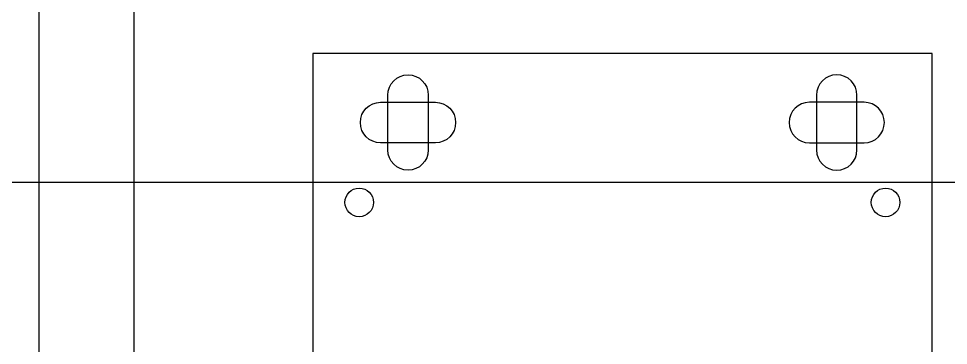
# Model space of a CAD drawing. Header units: millimetres. Extents: x 0 to 5806, y 0 to 4105.
# Drawn here: x 3487 to 3682.2, y 2639.7 to 2708.3 of the extents above; entities that cross this region are included whole.
import ezdxf

# ---------------------------------------------------------------- set-up
doc = ezdxf.new("R2010")
doc.units = ezdxf.units.MM
doc.layers.add('CNC', color=7, linetype='Continuous')

msp = doc.modelspace()

# ---------------------------------------------------------------- linework, layer by layer
at = {"color": 8}
for points in [[(3085.76, 2673.99), (3776.76, 2673.99), (3776.76, 2838.99), (3085.76, 2838.99)], [(3678.76, 2700.99), (3548.76, 2700.99), (3548.76, 2256.49), (3678.76, 2256.49)]]:
    msp.add_lwpolyline(points, close=True, dxfattribs=at)
msp.add_lwpolyline([(3491.26, 2258.49), (3511.26, 2258.49), (3511.26, 2838.99), (3491.26, 2838.99)], close=True)
at = {"color": 2}
for centre in [(3558.51, 2669.74), (3669.01, 2669.74)]:
    msp.add_circle(centre, 3, dxfattribs=at)
at = {"layer": 'CNC', "color": 2, "lineweight": -3}
for points in [[(3573.01, 2680.74, -1), (3564.51, 2680.74), (3564.51, 2692.24, -1), (3573.01, 2692.24)], [(3654.51, 2680.74, 1), (3663.01, 2680.74), (3663.01, 2692.24, 1), (3654.51, 2692.24)], [(3574.51, 2690.74, -1), (3574.51, 2682.24), (3563.01, 2682.24, -1), (3563.01, 2690.74)], [(3653.01, 2690.74, 1), (3653.01, 2682.24), (3664.51, 2682.24, 1), (3664.51, 2690.74)]]:
    msp.add_lwpolyline(points, format="xyb", close=True, dxfattribs=at)

doc.saveas('drawing.dxf')
